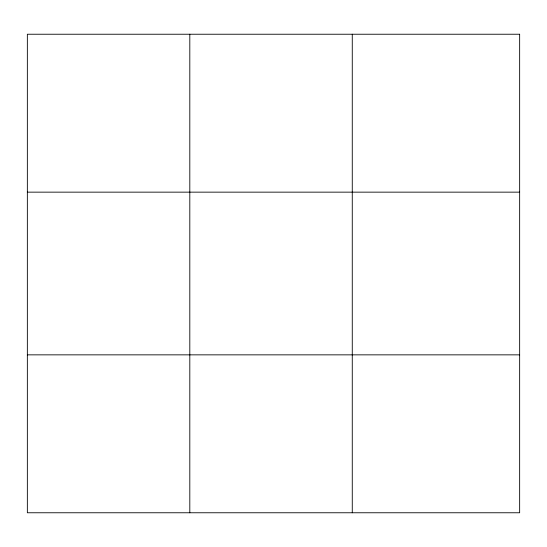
<?xml version="1.0" encoding="UTF-8"?>
<svg xmlns="http://www.w3.org/2000/svg" width="547" height="547" viewBox="0 0 547 547"><rect width="100%" height="100%" fill="white"/><g stroke="black" fill="none" stroke-linecap="round" stroke-linejoin="round"><path stroke-width="0.82" d="M189.809 34.235L189.809 512.765M352.268 34.235L352.268 512.765M27.35 192.147L519.65 192.147M27.35 354.853L519.65 354.853M519.65 34.235L519.65 512.765L27.35 512.765L27.35 34.235L519.65 34.235"/></g></svg>
